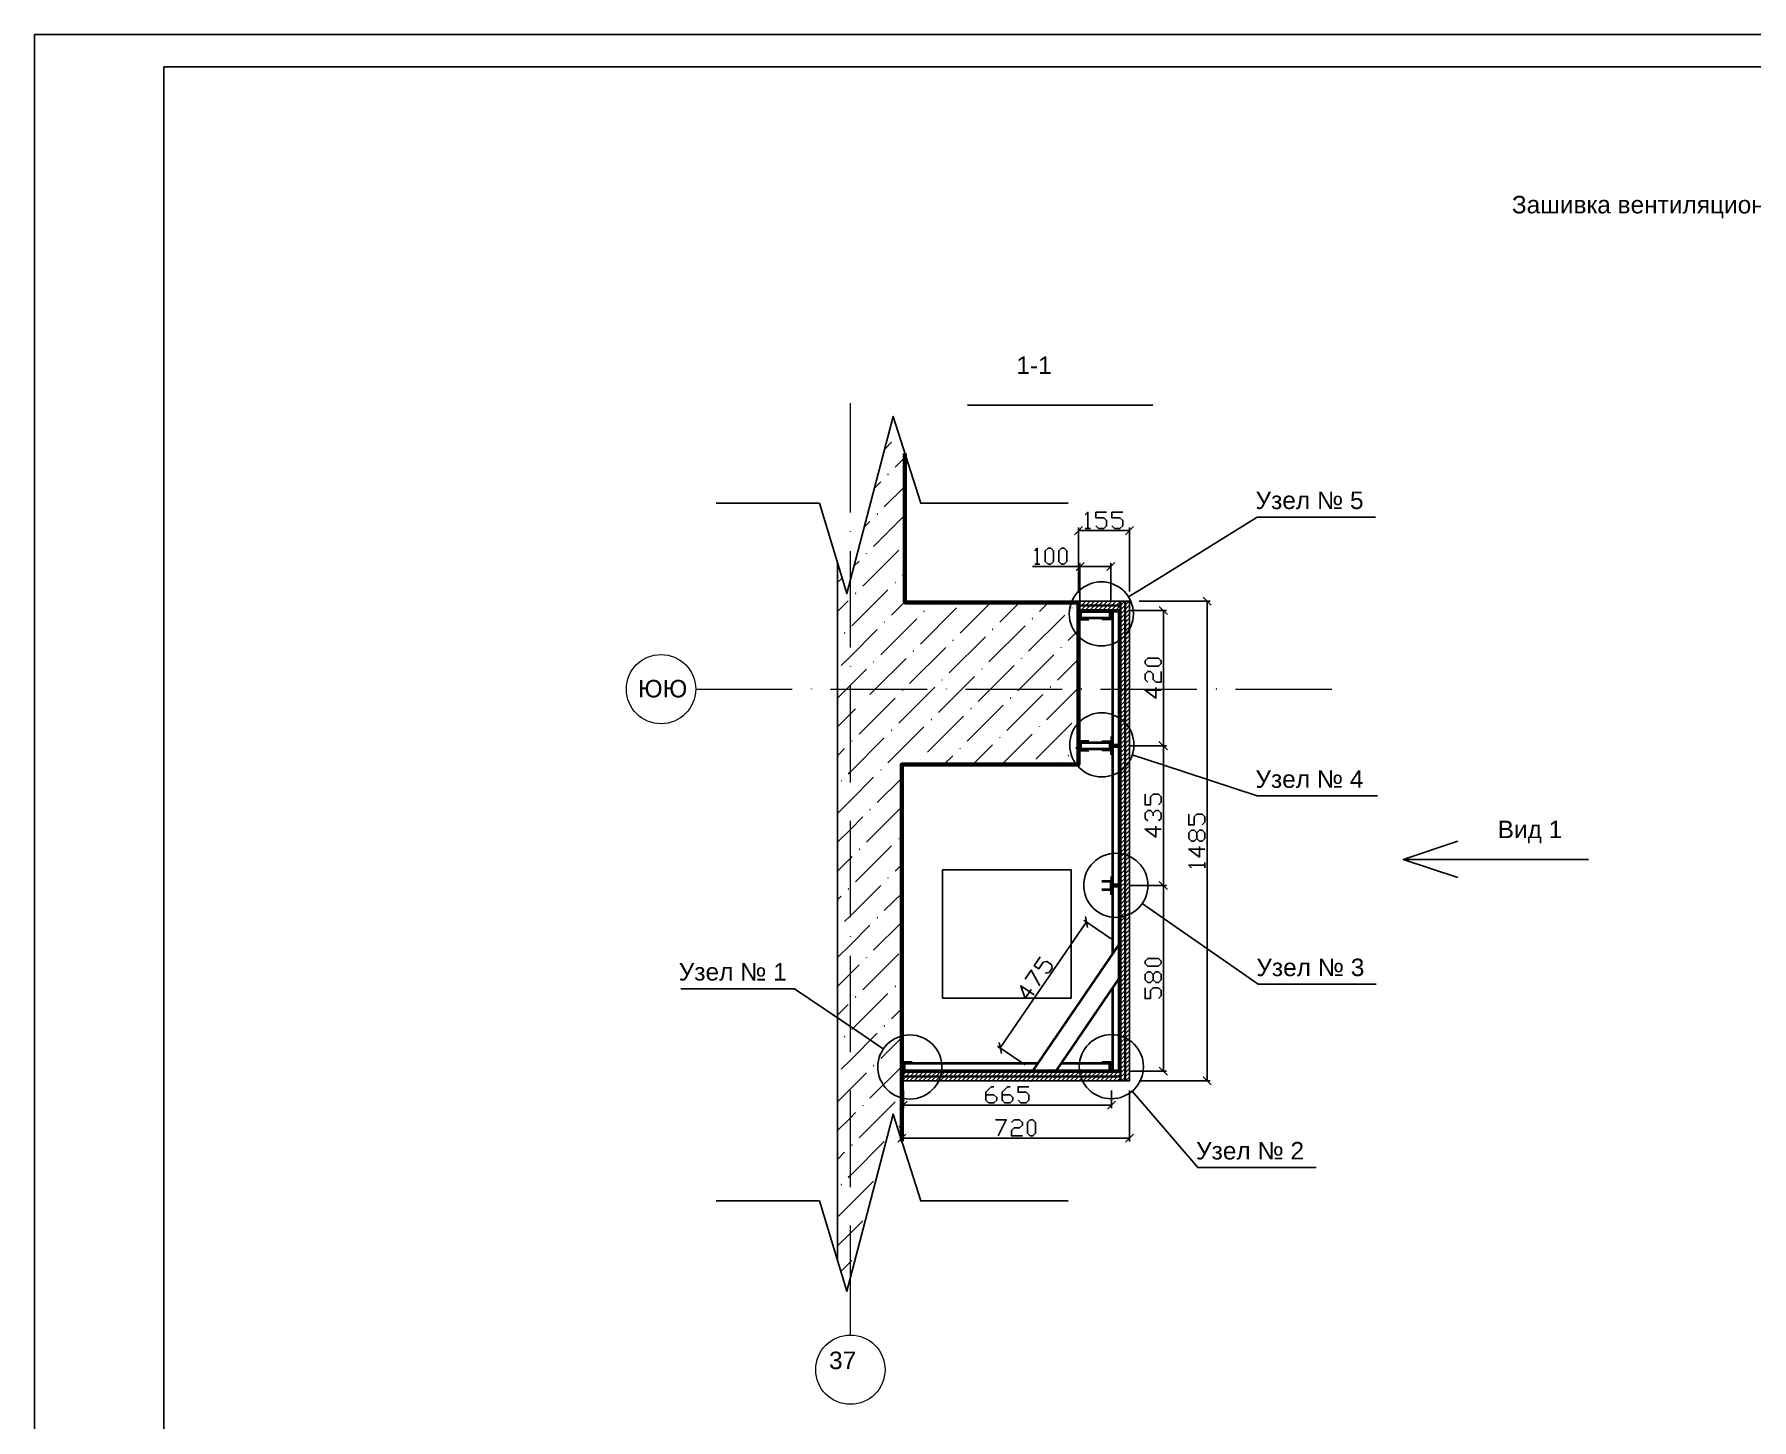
# Model space of a CAD drawing. Header units: millimetres. Extents: x 0 to 146, y 0 to 23.
# Drawn here: x 36.64 to 51.36, y 11.51 to 23.39 of the extents above; entities that cross this region are included whole.
import ezdxf

# ---------------------------------------------------------------- set-up
doc = ezdxf.new("R2010")
doc.units = ezdxf.units.MM
doc.layers.add('PDF _0', color=7, linetype='Continuous')
doc.layers.add('PDF _Текст', color=7, linetype='Continuous')
doc.layers.add('PDF _Оси-1', color=7, linetype='Continuous', true_color=0xaaaaaa)
doc.layers.add('PDF _Оси-3', color=7, linetype='Continuous', true_color=0x989898)
doc.styles.add('PDF ArialMT-Identity-H', font='arial.ttf')
doc.styles.add('PDF GOST Common-Identity-H', font='arial.ttf')

msp = doc.modelspace()

# ---------------------------------------------------------------- linework, layer by layer
at = {"layer": 'PDF _0', "lineweight": 25}
for points in [[(36.639, 23.385), (69.623, 23.385), (69.623, 0.063), (36.639, 0.063)], [(37.749, 23.108), (69.345, 23.108), (69.345, 0.341), (37.749, 0.341)], [(45.327, 18.843), (45.304, 18.866), (45.304, 18.958), (45.327, 18.98), (45.35, 18.98), (45.373, 18.958), (45.373, 18.866), (45.35, 18.843)], [(45.442, 18.843), (45.419, 18.866), (45.419, 18.958), (45.442, 18.98), (45.465, 18.98), (45.488, 18.958), (45.488, 18.866), (45.465, 18.843)], [(45.601, 18.492), (45.945, 18.492), (45.945, 18.526), (45.601, 18.526)], [(45.601, 18.452), (45.945, 18.452), (45.945, 18.486), (45.601, 18.486)], [(45.951, 14.413), (45.951, 18.526), (45.985, 18.526), (45.985, 14.413)], [(45.991, 14.413), (45.991, 18.526), (46.025, 18.526), (46.025, 14.413)], [(46.297, 17.993), (46.274, 17.97), (46.182, 17.97), (46.159, 17.993), (46.159, 18.015), (46.182, 18.038), (46.274, 18.038), (46.297, 18.015)], [(46.343, 17.286), (46.028, 17.286)], [(46.35, 17.252), (46.281, 17.321)], [(46.343, 16.089), (46.028, 16.089)], [(46.35, 16.054), (46.281, 16.123)], [(46.297, 15.419), (46.274, 15.396), (46.182, 15.396), (46.159, 15.419), (46.159, 15.441), (46.182, 15.464), (46.274, 15.464), (46.297, 15.441)], [(44.087, 14.488), (45.945, 14.488), (45.945, 14.453), (44.087, 14.453)], [(44.087, 14.448), (45.945, 14.448), (45.945, 14.413), (44.087, 14.413)], [(45.175, 13.942), (45.152, 13.965), (45.152, 14.057), (45.175, 14.08), (45.198, 14.08), (45.221, 14.057), (45.221, 13.965), (45.198, 13.942)]]:
    msp.add_lwpolyline(points, close=True, dxfattribs=at)
for points in [[(44.636, 20.205), (46.225, 20.205)], [(42.482, 19.366), (43.367, 19.366), (43.603, 18.591), (44, 20.11), (44.236, 19.366), (45.499, 19.366)], [(43.927, 19.83), (43.986, 19.89)], [(44.017, 19.674), (44.101, 19.757)], [(43.839, 19.496), (43.893, 19.55)], [(43.924, 19.334), (44.101, 19.51)], [(45.646, 19.265), (45.669, 19.288), (45.669, 19.15)], [(45.737, 19.173), (45.76, 19.15), (45.806, 19.15), (45.829, 19.173), (45.829, 19.219), (45.806, 19.242), (45.737, 19.242), (45.737, 19.288), (45.829, 19.288)], [(45.875, 19.173), (45.898, 19.15), (45.944, 19.15), (45.967, 19.173), (45.967, 19.219), (45.944, 19.242), (45.875, 19.242), (45.875, 19.288), (45.967, 19.288)], [(43.751, 19.161), (43.801, 19.21)], [(43.832, 18.994), (44.101, 19.263)], [(45.622, 19.165), (45.553, 19.096)], [(45.587, 18.598), (45.587, 19.158)], [(45.646, 19.15), (45.692, 19.15)], [(45.991, 19.096), (46.06, 19.165)], [(46.018, 18.562), (46.252, 18.707), (47.121, 19.245), (47.122, 19.245), (48.134, 19.245)], [(46.025, 18.609), (46.025, 19.158)], [(46.025, 19.131), (45.587, 19.131)], [(43.523, 12.873), (43.523, 18.854)], [(43.664, 18.826), (43.708, 18.87)], [(43.739, 18.654), (44.048, 18.963)], [(45.213, 18.958), (45.235, 18.98), (45.235, 18.843)], [(45.213, 18.843), (45.258, 18.843)], [(45.636, 18.858), (45.567, 18.789)], [(45.601, 18.529), (45.601, 18.851)], [(45.831, 18.789), (45.9, 18.858)], [(45.865, 18.529), (45.865, 18.851)], [(43.523, 18.685), (43.562, 18.724)], [(44.079, 18.747), (44.101, 18.768)], [(45.865, 18.824), (45.601, 18.824), (45.193, 18.824)], [(43.646, 18.314), (43.955, 18.623)], [(46.724, 18.492), (46.656, 18.561)], [(43.523, 18.438), (43.615, 18.53)], [(43.986, 18.407), (44.101, 18.521)], [(44.233, 18.159), (44.542, 18.468)], [(44.326, 18.499), (44.342, 18.515)], [(44.573, 18.252), (44.837, 18.515)], [(44.913, 18.345), (45.084, 18.515)], [(45.161, 18.098), (45.47, 18.407)], [(45.253, 18.438), (45.331, 18.515)], [(45.601, 18.513), (45.614, 18.526)], [(45.601, 18.476), (45.611, 18.486)], [(45.614, 18.452), (45.648, 18.486)], [(45.617, 18.492), (45.651, 18.526)], [(45.651, 18.452), (45.685, 18.486)], [(45.654, 18.492), (45.688, 18.526)], [(45.688, 18.452), (45.723, 18.486)], [(45.691, 18.492), (45.725, 18.526)], [(45.725, 18.452), (45.76, 18.486)], [(45.728, 18.492), (45.762, 18.526)], [(45.762, 18.452), (45.797, 18.486)], [(45.765, 18.492), (45.8, 18.526)], [(45.799, 18.452), (45.834, 18.486)], [(45.802, 18.492), (45.837, 18.526)], [(45.836, 18.452), (45.871, 18.486)], [(45.839, 18.492), (45.874, 18.526)], [(45.874, 18.452), (45.908, 18.486)], [(45.876, 18.492), (45.911, 18.526)], [(45.911, 18.452), (45.945, 18.486)], [(45.913, 18.492), (45.945, 18.524)], [(45.951, 18.492), (45.985, 18.526)], [(45.951, 18.455), (45.985, 18.489)], [(45.951, 18.418), (45.985, 18.452)], [(45.951, 18.381), (45.985, 18.415)], [(45.991, 18.495), (46.022, 18.526)], [(45.991, 18.458), (46.025, 18.492)], [(45.991, 18.421), (46.025, 18.455)], [(45.991, 18.384), (46.025, 18.418)], [(46.028, 18.447), (46.343, 18.447)], [(46.108, 18.526), (46.717, 18.526)], [(46.35, 18.412), (46.281, 18.481)], [(46.316, 14.496), (46.316, 16.089), (46.316, 17.286), (46.316, 18.447)], [(46.69, 14.413), (46.69, 18.526)], [(43.554, 17.974), (43.633, 18.053), (43.863, 18.283)], [(43.893, 18.067), (44.203, 18.376)], [(44.821, 18.005), (45.13, 18.314)], [(45.5, 18.19), (45.587, 18.277)], [(45.951, 18.344), (45.985, 18.378)], [(45.951, 18.307), (45.985, 18.341)], [(45.951, 18.27), (45.985, 18.304)], [(45.951, 18.233), (45.985, 18.267)], [(45.991, 18.347), (46.025, 18.381)], [(45.991, 18.31), (46.025, 18.344)], [(45.991, 18.273), (46.025, 18.307)], [(45.991, 18.235), (46.025, 18.27)], [(44.141, 17.82), (44.45, 18.129)], [(44.481, 17.912), (44.79, 18.221)], [(45.951, 18.196), (45.985, 18.23)], [(45.951, 18.158), (45.985, 18.193)], [(45.951, 18.121), (45.985, 18.156)], [(45.951, 18.084), (45.985, 18.119)], [(45.991, 18.198), (46.025, 18.233)], [(45.991, 18.161), (46.025, 18.196)], [(45.991, 18.124), (46.025, 18.159)], [(45.991, 18.087), (46.025, 18.121)], [(43.801, 17.727), (43.846, 17.772), (44.11, 18.036)], [(44.728, 17.665), (44.835, 17.772), (45.037, 17.974)], [(45.068, 17.758), (45.082, 17.772), (45.377, 18.067)], [(45.408, 17.85), (45.587, 18.03)], [(45.951, 18.047), (45.985, 18.082)], [(45.951, 18.01), (45.985, 18.044)], [(45.951, 17.973), (45.985, 18.007)], [(45.951, 17.936), (45.985, 17.97)], [(45.991, 18.05), (46.025, 18.084)], [(45.991, 18.013), (46.025, 18.047)], [(45.991, 17.976), (46.025, 18.01)], [(45.991, 17.939), (46.025, 17.973)], [(43.523, 17.696), (43.599, 17.772), (43.633, 17.806), (43.77, 17.943)], [(44.388, 17.572), (44.588, 17.772), (44.697, 17.881)], [(45.951, 17.899), (45.985, 17.933)], [(45.951, 17.862), (45.985, 17.896)], [(45.951, 17.825), (45.985, 17.859)], [(45.951, 17.788), (45.985, 17.822)], [(45.991, 17.902), (46.025, 17.936)], [(45.991, 17.865), (46.025, 17.899)], [(45.991, 17.828), (46.025, 17.862)], [(45.991, 17.79), (46.025, 17.825)], [(46.182, 17.832), (46.159, 17.855), (46.159, 17.901), (46.182, 17.924), (46.205, 17.924), (46.228, 17.901), (46.228, 17.855), (46.251, 17.832), (46.297, 17.832), (46.297, 17.924)], [(43.708, 17.387), (44.017, 17.696)], [(44.048, 17.48), (44.34, 17.772), (44.357, 17.789)], [(44.975, 17.418), (45.284, 17.727)], [(45.315, 17.51), (45.577, 17.772), (45.587, 17.783)], [(45.951, 17.747), (45.976, 17.772)], [(45.951, 17.71), (45.985, 17.745)], [(45.951, 17.673), (45.985, 17.708)], [(45.951, 17.636), (45.985, 17.67)], [(45.972, 17.772), (45.985, 17.785)], [(45.991, 17.75), (46.013, 17.772)], [(45.991, 17.713), (46.025, 17.747)], [(45.991, 17.676), (46.025, 17.71)], [(45.991, 17.639), (46.025, 17.673)], [(46.009, 17.772), (46.025, 17.788)], [(46.251, 17.786), (46.251, 17.694), (46.159, 17.763), (46.297, 17.763)], [(43.523, 17.449), (43.633, 17.559), (43.677, 17.603)], [(44.295, 17.232), (44.604, 17.541)], [(44.635, 17.325), (44.944, 17.634)], [(45.951, 17.599), (45.985, 17.633)], [(45.951, 17.562), (45.985, 17.596)], [(45.951, 17.525), (45.985, 17.559)], [(45.951, 17.488), (45.985, 17.522)], [(45.991, 17.602), (46.025, 17.636)], [(45.991, 17.565), (46.025, 17.599)], [(45.991, 17.528), (46.025, 17.562)], [(45.991, 17.491), (46.025, 17.525)], [(43.955, 17.14), (44.264, 17.449)], [(44.93, 17.125), (45.191, 17.387)], [(45.222, 17.171), (45.531, 17.48)], [(45.951, 17.451), (45.985, 17.485)], [(45.951, 17.414), (45.985, 17.448)], [(45.951, 17.376), (45.985, 17.411)], [(45.951, 17.339), (45.985, 17.374)], [(45.991, 17.453), (46.025, 17.488)], [(45.991, 17.416), (46.025, 17.451)], [(45.991, 17.379), (46.025, 17.414)], [(45.991, 17.342), (46.025, 17.377)], [(43.523, 17.201), (43.584, 17.263)], [(43.615, 17.047), (43.633, 17.064), (43.924, 17.356)], [(44.682, 17.125), (44.851, 17.294)], [(45.562, 17.263), (45.587, 17.288)], [(45.951, 17.302), (45.985, 17.337)], [(45.951, 17.265), (45.985, 17.3)], [(45.951, 17.228), (45.985, 17.263)], [(45.951, 17.191), (45.985, 17.225)], [(45.991, 17.305), (46.025, 17.34)], [(45.991, 17.268), (46.025, 17.302)], [(45.991, 17.231), (46.025, 17.265)], [(45.991, 17.194), (46.025, 17.228)], [(44.435, 17.125), (44.512, 17.201)], [(45.424, 17.125), (45.439, 17.14)], [(45.951, 17.154), (45.985, 17.188)], [(45.951, 17.117), (45.985, 17.151)], [(45.951, 17.08), (45.985, 17.114)], [(45.951, 17.043), (45.985, 17.077)], [(45.991, 17.157), (46.025, 17.191)], [(45.991, 17.12), (46.025, 17.154)], [(45.991, 17.083), (46.025, 17.117)], [(45.991, 17.046), (46.025, 17.08)], [(46.049, 17.208), (46.311, 17.122), (47.12, 16.856), (47.121, 16.856), (48.152, 16.856)], [(43.523, 16.707), (43.633, 16.817), (43.832, 17.016)], [(43.863, 16.8), (44.073, 17.01)], [(45.951, 17.006), (45.985, 17.04)], [(45.951, 16.969), (45.985, 17.003)], [(45.951, 16.931), (45.985, 16.966)], [(45.951, 16.894), (45.985, 16.929)], [(45.991, 17.008), (46.025, 17.043)], [(45.991, 16.971), (46.025, 17.006)], [(45.991, 16.934), (46.025, 16.969)], [(45.991, 16.897), (46.025, 16.932)], [(45.951, 16.857), (45.985, 16.892)], [(45.951, 16.82), (45.985, 16.855)], [(45.951, 16.783), (45.985, 16.818)], [(45.951, 16.746), (45.985, 16.78)], [(45.991, 16.86), (46.025, 16.895)], [(45.991, 16.823), (46.025, 16.857)], [(45.991, 16.786), (46.025, 16.82)], [(45.991, 16.749), (46.025, 16.783)], [(46.274, 16.779), (46.297, 16.802), (46.297, 16.848), (46.274, 16.871), (46.228, 16.871), (46.205, 16.848), (46.205, 16.779), (46.159, 16.779), (46.159, 16.871)], [(43.523, 16.46), (43.633, 16.57), (43.739, 16.676)], [(43.77, 16.46), (44.073, 16.763)], [(45.951, 16.709), (45.985, 16.743)], [(45.951, 16.672), (45.985, 16.706)], [(45.951, 16.635), (45.985, 16.669)], [(45.991, 16.712), (46.025, 16.746)], [(45.991, 16.675), (46.025, 16.709)], [(45.991, 16.638), (46.025, 16.672)], [(45.991, 16.601), (46.025, 16.635)], [(46.182, 16.642), (46.159, 16.664), (46.159, 16.71), (46.182, 16.733), (46.205, 16.733), (46.228, 16.71), (46.228, 16.687)], [(46.228, 16.71), (46.251, 16.733), (46.274, 16.733), (46.297, 16.71), (46.297, 16.664), (46.274, 16.642)], [(46.648, 16.608), (46.671, 16.631), (46.671, 16.676), (46.648, 16.699), (46.602, 16.699), (46.579, 16.676), (46.579, 16.608), (46.533, 16.608), (46.533, 16.699)], [(45.951, 16.598), (45.985, 16.632)], [(45.951, 16.561), (45.985, 16.595)], [(45.951, 16.524), (45.985, 16.558)], [(45.951, 16.486), (45.985, 16.521)], [(45.991, 16.563), (46.025, 16.598)], [(45.991, 16.526), (46.025, 16.561)], [(45.991, 16.489), (46.025, 16.524)], [(45.991, 16.452), (46.025, 16.487)], [(46.251, 16.596), (46.251, 16.504), (46.159, 16.573), (46.297, 16.573)], [(46.602, 16.539), (46.625, 16.562), (46.648, 16.562), (46.671, 16.539), (46.671, 16.493), (46.648, 16.47), (46.625, 16.47), (46.602, 16.493), (46.602, 16.539), (46.579, 16.562), (46.556, 16.562), (46.533, 16.539), (46.533, 16.493), (46.556, 16.47), (46.579, 16.47), (46.602, 16.493)], [(43.677, 16.12), (43.986, 16.429)], [(45.951, 16.449), (45.985, 16.484)], [(45.951, 16.412), (45.985, 16.447)], [(45.951, 16.375), (45.985, 16.41)], [(45.951, 16.338), (45.985, 16.373)], [(45.991, 16.415), (46.025, 16.45)], [(45.991, 16.378), (46.025, 16.412)], [(45.991, 16.341), (46.025, 16.375)], [(46.625, 16.424), (46.625, 16.332), (46.533, 16.401), (46.671, 16.401)], [(48.372, 16.313), (48.841, 16.468)], [(43.523, 16.213), (43.633, 16.323), (43.646, 16.336)], [(44.017, 16.213), (44.073, 16.269)], [(45.951, 16.301), (45.985, 16.335)], [(45.951, 16.264), (45.985, 16.298)], [(45.951, 16.227), (45.985, 16.261)], [(45.951, 16.19), (45.985, 16.224)], [(45.991, 16.304), (46.025, 16.338)], [(45.991, 16.267), (46.025, 16.301)], [(45.991, 16.23), (46.025, 16.264)], [(45.991, 16.193), (46.025, 16.227)], [(46.556, 16.241), (46.533, 16.263), (46.671, 16.263)], [(46.671, 16.241), (46.671, 16.286)], [(48.841, 16.158), (48.372, 16.313), (49.96, 16.313)], [(43.584, 15.78), (43.633, 15.828), (43.893, 16.089)], [(45.951, 16.153), (45.985, 16.187)], [(45.951, 16.116), (45.985, 16.15)], [(45.951, 16.079), (45.985, 16.113)], [(45.951, 16.041), (45.985, 16.076)], [(45.991, 16.156), (46.025, 16.19)], [(45.991, 16.118), (46.025, 16.153)], [(45.991, 16.081), (46.025, 16.116)], [(45.991, 16.044), (46.025, 16.079)], [(43.523, 15.965), (43.554, 15.996)], [(43.924, 15.873), (44.073, 16.021)], [(45.951, 16.004), (45.985, 16.039)], [(45.951, 15.967), (45.985, 16.002)], [(45.951, 15.93), (45.985, 15.965)], [(45.951, 15.893), (45.985, 15.928)], [(45.991, 16.007), (46.025, 16.042)], [(45.991, 15.97), (46.025, 16.005)], [(45.991, 15.933), (46.025, 15.967)], [(45.991, 15.896), (46.025, 15.93)], [(46.134, 15.933), (46.36, 15.776), (47.128, 15.242), (47.129, 15.242), (48.14, 15.242)], [(43.832, 15.533), (44.073, 15.774)], [(44.918, 14.696), (45.656, 15.776)], [(45.869, 15.631), (45.633, 15.792)], [(45.665, 15.728), (45.647, 15.824)], [(45.951, 15.856), (45.985, 15.89)], [(45.951, 15.819), (45.985, 15.853)], [(45.951, 15.782), (45.985, 15.816)], [(45.951, 15.745), (45.985, 15.779)], [(45.991, 15.859), (46.025, 15.893)], [(45.991, 15.822), (46.025, 15.856)], [(45.991, 15.785), (46.025, 15.819)], [(45.991, 15.748), (46.025, 15.782)], [(43.523, 15.471), (43.633, 15.581), (43.801, 15.749)], [(45.951, 15.708), (45.985, 15.742)], [(45.951, 15.671), (45.985, 15.705)], [(45.951, 15.634), (45.985, 15.668)], [(45.951, 15.596), (45.985, 15.631)], [(45.991, 15.711), (46.025, 15.745)], [(45.991, 15.673), (46.025, 15.708)], [(45.991, 15.636), (46.025, 15.671)], [(45.991, 15.599), (46.025, 15.634)], [(43.739, 15.193), (44.048, 15.502)], [(45.304, 15.336), (45.336, 15.342), (45.362, 15.38), (45.356, 15.412), (45.318, 15.437), (45.286, 15.431), (45.247, 15.375), (45.209, 15.401), (45.261, 15.476)], [(45.951, 15.559), (45.985, 15.594)], [(45.951, 15.522), (45.985, 15.557)], [(45.951, 15.485), (45.985, 15.52)], [(45.951, 15.448), (45.985, 15.482)], [(45.991, 15.562), (46.025, 15.597)], [(45.991, 15.525), (46.025, 15.56)], [(45.991, 15.488), (46.025, 15.522)], [(45.991, 15.451), (46.025, 15.485)], [(43.523, 15.224), (43.633, 15.334), (43.708, 15.409)], [(45.132, 15.287), (45.183, 15.363), (45.258, 15.228)], [(45.951, 15.411), (45.985, 15.445)], [(45.951, 15.374), (45.985, 15.408)], [(45.951, 15.337), (45.985, 15.371)], [(45.951, 15.3), (45.985, 15.334)], [(45.991, 15.414), (46.025, 15.448)], [(45.991, 15.377), (46.025, 15.411)], [(45.991, 15.34), (46.025, 15.374)], [(45.991, 15.303), (46.025, 15.337)], [(46.228, 15.327), (46.251, 15.35), (46.274, 15.35), (46.297, 15.327), (46.297, 15.281), (46.274, 15.258), (46.251, 15.258), (46.228, 15.281), (46.228, 15.327), (46.205, 15.35), (46.182, 15.35), (46.159, 15.327), (46.159, 15.281), (46.182, 15.258), (46.205, 15.258), (46.228, 15.281)], [(43.915, 14.688), (43.687, 14.842), (43.155, 15.203), (43.154, 15.203), (42.181, 15.203)], [(43.646, 14.853), (43.955, 15.162)], [(45.182, 15.197), (45.13, 15.121), (45.093, 15.23), (45.207, 15.152)], [(45.951, 15.263), (45.985, 15.297)], [(45.951, 15.226), (45.985, 15.26)], [(45.951, 15.189), (45.985, 15.223)], [(45.951, 15.151), (45.985, 15.186)], [(45.991, 15.266), (46.025, 15.3)], [(45.991, 15.228), (46.025, 15.263)], [(45.991, 15.191), (46.025, 15.226)], [(45.991, 15.154), (46.025, 15.189)], [(46.274, 15.12), (46.297, 15.143), (46.297, 15.189), (46.274, 15.212), (46.228, 15.212), (46.205, 15.189), (46.205, 15.12), (46.159, 15.12), (46.159, 15.212)], [(43.523, 14.976), (43.615, 15.069)], [(43.986, 14.946), (44.073, 15.033)], [(45.951, 15.114), (45.985, 15.149)], [(45.951, 15.077), (45.985, 15.112)], [(45.951, 15.04), (45.985, 15.075)], [(45.951, 15.003), (45.985, 15.037)], [(45.991, 15.117), (46.025, 15.152)], [(45.991, 15.08), (46.025, 15.114)], [(45.991, 15.043), (46.025, 15.077)], [(45.991, 15.006), (46.025, 15.04)], [(45.951, 14.966), (45.985, 15)], [(45.951, 14.929), (45.985, 14.963)], [(45.951, 14.892), (45.985, 14.926)], [(45.951, 14.855), (45.985, 14.889)], [(45.991, 14.969), (46.025, 15.003)], [(45.991, 14.932), (46.025, 14.966)], [(45.991, 14.895), (46.025, 14.929)], [(45.991, 14.858), (46.025, 14.892)], [(43.554, 14.513), (43.633, 14.592), (43.863, 14.822)], [(43.893, 14.606), (44.073, 14.785)], [(44.909, 14.744), (44.927, 14.648)], [(45.951, 14.818), (45.985, 14.852)], [(45.951, 14.781), (45.985, 14.815)], [(45.951, 14.743), (45.985, 14.778)], [(45.951, 14.706), (45.985, 14.741)], [(45.991, 14.821), (46.025, 14.855)], [(45.991, 14.783), (46.025, 14.818)], [(45.991, 14.746), (46.025, 14.781)], [(45.991, 14.709), (46.025, 14.744)], [(45.131, 14.551), (44.895, 14.712)], [(45.951, 14.669), (45.985, 14.704)], [(45.951, 14.632), (45.985, 14.667)], [(45.951, 14.595), (45.985, 14.63)], [(45.951, 14.558), (45.985, 14.592)], [(45.991, 14.672), (46.025, 14.707)], [(45.991, 14.635), (46.025, 14.669)], [(45.991, 14.598), (46.025, 14.632)], [(45.991, 14.561), (46.025, 14.595)], [(43.523, 14.235), (43.633, 14.345), (43.77, 14.482)], [(43.801, 14.266), (44.073, 14.538)], [(44.087, 14.468), (44.107, 14.488)], [(44.087, 14.431), (44.104, 14.448)], [(44.107, 14.413), (44.141, 14.448)], [(44.11, 14.453), (44.144, 14.488)], [(44.144, 14.413), (44.178, 14.448)], [(44.147, 14.453), (44.181, 14.488)], [(44.181, 14.413), (44.215, 14.448)], [(44.184, 14.453), (44.218, 14.488)], [(44.218, 14.413), (44.253, 14.448)], [(44.221, 14.453), (44.255, 14.488)], [(44.255, 14.413), (44.29, 14.448)], [(44.258, 14.453), (44.292, 14.488)], [(44.292, 14.413), (44.327, 14.448)], [(44.295, 14.453), (44.33, 14.488)], [(44.329, 14.413), (44.364, 14.448)], [(44.332, 14.453), (44.367, 14.488)], [(44.366, 14.413), (44.401, 14.448)], [(44.369, 14.453), (44.404, 14.488)], [(44.404, 14.413), (44.438, 14.448)], [(44.406, 14.453), (44.441, 14.488)], [(44.441, 14.413), (44.475, 14.448)], [(44.443, 14.453), (44.478, 14.488)], [(44.478, 14.413), (44.512, 14.448)], [(44.481, 14.453), (44.515, 14.488)], [(44.515, 14.413), (44.549, 14.448)], [(44.518, 14.453), (44.552, 14.488)], [(44.552, 14.413), (44.586, 14.448)], [(44.555, 14.453), (44.589, 14.488)], [(44.589, 14.413), (44.623, 14.448)], [(44.592, 14.453), (44.626, 14.488)], [(44.626, 14.413), (44.66, 14.448)], [(44.629, 14.453), (44.663, 14.488)], [(44.663, 14.413), (44.698, 14.448)], [(44.666, 14.453), (44.7, 14.488)], [(44.7, 14.413), (44.735, 14.448)], [(44.703, 14.453), (44.737, 14.488)], [(44.737, 14.413), (44.772, 14.448)], [(44.74, 14.453), (44.775, 14.488)], [(44.774, 14.413), (44.809, 14.448)], [(44.777, 14.453), (44.812, 14.488)], [(44.811, 14.413), (44.846, 14.448)], [(44.814, 14.453), (44.849, 14.488)], [(44.849, 14.413), (44.883, 14.448)], [(44.851, 14.453), (44.886, 14.488)], [(44.886, 14.413), (44.92, 14.448)], [(44.888, 14.453), (44.923, 14.488)], [(44.923, 14.413), (44.957, 14.448)], [(44.926, 14.453), (44.96, 14.488)], [(44.96, 14.413), (44.994, 14.448)], [(44.963, 14.453), (44.997, 14.488)], [(44.997, 14.413), (45.031, 14.448)], [(45, 14.453), (45.034, 14.488)], [(45.034, 14.413), (45.068, 14.448)], [(45.037, 14.453), (45.071, 14.488)], [(45.071, 14.413), (45.105, 14.448)], [(45.074, 14.453), (45.108, 14.488)], [(45.108, 14.413), (45.143, 14.448)], [(45.111, 14.453), (45.145, 14.488)], [(45.145, 14.413), (45.18, 14.448)], [(45.148, 14.453), (45.182, 14.488)], [(45.182, 14.413), (45.217, 14.448)], [(45.185, 14.453), (45.22, 14.488)], [(45.219, 14.413), (45.254, 14.448)], [(45.222, 14.453), (45.257, 14.488)], [(45.256, 14.413), (45.291, 14.448)], [(45.259, 14.453), (45.294, 14.488)], [(45.294, 14.413), (45.328, 14.448)], [(45.296, 14.453), (45.331, 14.488)], [(45.331, 14.413), (45.365, 14.448)], [(45.333, 14.453), (45.368, 14.488)], [(45.368, 14.413), (45.402, 14.448)], [(45.371, 14.453), (45.405, 14.488)], [(45.405, 14.413), (45.439, 14.448)], [(45.408, 14.453), (45.442, 14.488)], [(45.442, 14.413), (45.476, 14.448)], [(45.445, 14.453), (45.479, 14.488)], [(45.479, 14.413), (45.513, 14.448)], [(45.482, 14.453), (45.516, 14.488)], [(45.516, 14.413), (45.55, 14.448)], [(45.519, 14.453), (45.553, 14.488)], [(45.553, 14.413), (45.588, 14.448)], [(45.556, 14.453), (45.59, 14.488)], [(45.59, 14.413), (45.625, 14.448)], [(45.593, 14.453), (45.627, 14.488)], [(45.627, 14.413), (45.662, 14.448)], [(45.63, 14.453), (45.665, 14.488)], [(45.664, 14.413), (45.699, 14.448)], [(45.667, 14.453), (45.702, 14.488)], [(45.701, 14.413), (45.736, 14.448)], [(45.704, 14.453), (45.739, 14.488)], [(45.739, 14.413), (45.773, 14.448)], [(45.741, 14.453), (45.776, 14.488)], [(45.776, 14.413), (45.81, 14.448)], [(45.778, 14.453), (45.813, 14.488)], [(45.813, 14.413), (45.847, 14.448)], [(45.816, 14.453), (45.85, 14.488)], [(45.85, 14.413), (45.884, 14.448)], [(45.853, 14.453), (45.887, 14.488)], [(45.887, 14.413), (45.921, 14.448)], [(45.89, 14.453), (45.924, 14.488)], [(45.924, 14.413), (45.945, 14.435)], [(45.927, 14.453), (45.945, 14.472)], [(45.951, 14.521), (45.985, 14.555)], [(45.951, 14.484), (45.985, 14.518)], [(45.951, 14.447), (45.985, 14.481)], [(45.954, 14.413), (45.985, 14.444)], [(45.991, 14.524), (46.025, 14.558)], [(45.991, 14.487), (46.025, 14.521)], [(45.991, 14.45), (46.025, 14.484)], [(45.992, 14.413), (46.025, 14.447)], [(46.028, 14.496), (46.343, 14.496)], [(46.281, 14.53), (46.35, 14.462)], [(46.656, 14.448), (46.724, 14.379)], [(44.073, 14.331), (44.073, 13.895)], [(44.087, 14.331), (44.087, 14.179)], [(44.795, 14.294), (44.864, 14.294), (44.887, 14.271), (44.887, 14.248), (44.864, 14.225), (44.818, 14.225), (44.795, 14.248), (44.795, 14.317), (44.841, 14.363), (44.864, 14.363)], [(44.933, 14.294), (45.002, 14.294), (45.025, 14.271), (45.025, 14.248), (45.002, 14.225), (44.956, 14.225), (44.933, 14.248), (44.933, 14.317), (44.979, 14.363), (45.002, 14.363)], [(45.071, 14.248), (45.094, 14.225), (45.14, 14.225), (45.162, 14.248), (45.162, 14.294), (45.14, 14.317), (45.071, 14.317), (45.071, 14.363), (45.162, 14.363)], [(45.871, 14.331), (45.871, 14.179)], [(46.025, 14.331), (46.025, 13.895)], [(46.049, 14.325), (46.229, 14.116), (46.611, 13.67), (46.612, 13.67), (47.624, 13.67)], [(46.108, 14.413), (46.717, 14.413)], [(43.523, 13.988), (43.633, 14.098), (43.677, 14.142)], [(43.708, 13.926), (44.017, 14.235)], [(44.121, 14.241), (44.053, 14.172)], [(44.087, 14.206), (45.871, 14.206)], [(45.837, 14.172), (45.905, 14.241)], [(42.482, 13.385), (43.367, 13.385), (43.603, 12.611), (44, 14.129), (44.236, 13.385), (45.499, 13.385)], [(44.048, 14.018), (44.073, 14.044)], [(44.877, 14.08), (44.969, 14.08), (44.9, 13.942)], [(45.015, 14.057), (45.038, 14.08), (45.084, 14.08), (45.107, 14.057), (45.107, 14.034), (45.084, 14.011), (45.038, 14.011), (45.015, 13.988), (45.015, 13.942), (45.107, 13.942)], [(43.615, 13.586), (43.633, 13.603), (43.924, 13.895)], [(44.108, 13.957), (44.039, 13.888)], [(46.025, 13.923), (44.073, 13.923)], [(45.991, 13.888), (46.06, 13.957)], [(43.523, 13.74), (43.584, 13.802)], [(43.523, 13.246), (43.633, 13.356), (43.832, 13.555)], [(43.523, 12.999), (43.633, 13.109), (43.739, 13.215)], [(43.551, 12.78), (43.633, 12.862), (43.646, 12.875)]]:
    msp.add_lwpolyline(points, dxfattribs=at)
at = {"layer": 'PDF _0', "lineweight": 5}
for points in [[(44.048, 19.952), (44.05, 19.952), (44.05, 19.954), (44.048, 19.954)], [(43.955, 19.612), (43.957, 19.612), (43.957, 19.614), (43.955, 19.614)], [(43.863, 19.272), (43.865, 19.272), (43.865, 19.274), (43.863, 19.274)], [(43.77, 18.932), (43.772, 18.932), (43.772, 18.934), (43.77, 18.934)], [(43.677, 18.592), (43.679, 18.592), (43.679, 18.594), (43.677, 18.594)], [(44.017, 18.685), (44.019, 18.685), (44.019, 18.687), (44.017, 18.687)], [(44.264, 18.438), (44.266, 18.438), (44.266, 18.44), (44.264, 18.44)], [(45.531, 18.468), (45.533, 18.468), (45.533, 18.47), (45.531, 18.47)], [(43.584, 18.252), (43.586, 18.252), (43.586, 18.254), (43.584, 18.254)], [(43.924, 18.345), (43.926, 18.345), (43.926, 18.347), (43.924, 18.347)], [(44.851, 18.283), (44.853, 18.283), (44.853, 18.285), (44.851, 18.285)], [(45.191, 18.376), (45.193, 18.376), (45.193, 18.378), (45.191, 18.378)], [(43.523, 18.19), (43.525, 18.19), (43.525, 18.192), (43.523, 18.192)], [(44.512, 18.19), (44.514, 18.19), (44.514, 18.192), (44.512, 18.192)], [(45.439, 18.129), (45.441, 18.129), (45.441, 18.131), (45.439, 18.131)], [(43.832, 18.005), (43.834, 18.005), (43.834, 18.007), (43.832, 18.007)], [(44.172, 18.098), (44.174, 18.098), (44.174, 18.1), (44.172, 18.1)], [(45.099, 18.036), (45.101, 18.036), (45.101, 18.038), (45.099, 18.038)], [(44.419, 17.85), (44.421, 17.85), (44.421, 17.852), (44.419, 17.852)], [(44.759, 17.943), (44.761, 17.943), (44.761, 17.945), (44.759, 17.945)], [(43.739, 17.665), (43.741, 17.665), (43.741, 17.667), (43.739, 17.667)], [(44.079, 17.758), (44.081, 17.758), (44.081, 17.76), (44.079, 17.76)], [(45.006, 17.696), (45.008, 17.696), (45.008, 17.698), (45.006, 17.698)], [(45.346, 17.789), (45.348, 17.789), (45.348, 17.791), (45.346, 17.791)], [(44.666, 17.603), (44.668, 17.603), (44.668, 17.605), (44.666, 17.605)], [(43.986, 17.418), (43.988, 17.418), (43.988, 17.42), (43.986, 17.42)], [(44.326, 17.51), (44.328, 17.51), (44.328, 17.512), (44.326, 17.512)], [(45.253, 17.449), (45.255, 17.449), (45.255, 17.451), (45.253, 17.451)], [(43.646, 17.325), (43.648, 17.325), (43.648, 17.327), (43.646, 17.327)], [(44.573, 17.263), (44.575, 17.263), (44.575, 17.265), (44.573, 17.265)], [(44.913, 17.356), (44.915, 17.356), (44.915, 17.358), (44.913, 17.358)], [(43.893, 17.078), (43.895, 17.078), (43.895, 17.08), (43.893, 17.08)], [(44.233, 17.171), (44.235, 17.171), (44.235, 17.173), (44.233, 17.173)], [(45.5, 17.201), (45.502, 17.201), (45.502, 17.203), (45.5, 17.203)], [(43.554, 16.985), (43.556, 16.985), (43.556, 16.987), (43.554, 16.987)], [(43.801, 16.738), (43.803, 16.738), (43.803, 16.74), (43.801, 16.74)], [(44.048, 16.491), (44.05, 16.491), (44.05, 16.493), (44.048, 16.493)], [(43.708, 16.398), (43.71, 16.398), (43.71, 16.4), (43.708, 16.4)], [(43.615, 16.058), (43.617, 16.058), (43.617, 16.06), (43.615, 16.06)], [(43.955, 16.151), (43.957, 16.151), (43.957, 16.153), (43.955, 16.153)], [(43.863, 15.811), (43.865, 15.811), (43.865, 15.813), (43.863, 15.813)], [(43.523, 15.718), (43.525, 15.718), (43.525, 15.72), (43.523, 15.72)], [(43.77, 15.471), (43.772, 15.471), (43.772, 15.473), (43.77, 15.473)], [(44.017, 15.224), (44.019, 15.224), (44.019, 15.226), (44.017, 15.226)], [(43.677, 15.131), (43.679, 15.131), (43.679, 15.133), (43.677, 15.133)], [(43.924, 14.884), (43.926, 14.884), (43.926, 14.886), (43.924, 14.886)], [(43.523, 14.729), (43.525, 14.729), (43.525, 14.731), (43.523, 14.731)], [(43.584, 14.791), (43.586, 14.791), (43.586, 14.793), (43.584, 14.793)], [(43.832, 14.544), (43.834, 14.544), (43.834, 14.546), (43.832, 14.546)], [(43.739, 14.204), (43.741, 14.204), (43.741, 14.206), (43.739, 14.206)], [(43.646, 13.864), (43.648, 13.864), (43.648, 13.866), (43.646, 13.866)], [(43.554, 13.524), (43.556, 13.524), (43.556, 13.526), (43.554, 13.526)]]:
    msp.add_lwpolyline(points, close=True, dxfattribs=at)
at = {"layer": 'PDF _0', "lineweight": 60}
msp.add_lwpolyline([(44.073, 13.898), (44.073, 17.125), (45.587, 17.125), (45.587, 18.515), (44.101, 18.515), (44.101, 19.792)], dxfattribs=at)
at = {"layer": 'PDF _0', "color": 1, "lineweight": 40}
for points in [[(45.678, 18.447), (45.601, 18.447), (45.601, 18.372), (45.678, 18.372)], [(45.788, 18.447), (45.865, 18.447), (45.865, 18.372), (45.788, 18.372)], [(45.871, 18.369), (45.871, 18.447), (45.945, 18.447), (45.945, 18.369)], [(45.678, 17.323), (45.601, 17.323), (45.601, 17.249), (45.678, 17.249)], [(45.788, 17.323), (45.865, 17.323), (45.865, 17.249), (45.788, 17.249)], [(45.871, 17.365), (45.871, 17.288), (45.945, 17.288), (45.945, 17.365)], [(45.871, 17.208), (45.871, 17.285), (45.945, 17.285), (45.945, 17.208)], [(45.788, 16.126), (45.865, 16.126), (45.865, 16.051), (45.788, 16.051)], [(45.871, 16.167), (45.871, 16.09), (45.945, 16.09), (45.945, 16.167)], [(45.871, 16.01), (45.871, 16.087), (45.945, 16.087), (45.945, 16.01)], [(45.871, 14.573), (45.871, 14.496), (45.945, 14.496), (45.945, 14.573)], [(44.164, 14.57), (44.087, 14.57), (44.087, 14.496), (44.164, 14.496)], [(45.788, 14.496), (45.865, 14.496), (45.865, 14.57), (45.788, 14.57)]]:
    msp.add_lwpolyline(points, dxfattribs=at)
at = {"layer": 'PDF _0', "color": 5, "lineweight": 40}
for points in [[(45.609, 18.438), (45.857, 18.438), (45.857, 18.38), (45.609, 18.38)], [(45.879, 17.296), (45.937, 17.296), (45.937, 18.438), (45.879, 18.438)], [(45.609, 17.315), (45.857, 17.315), (45.857, 17.257), (45.609, 17.257)], [(45.879, 16.098), (45.937, 16.098), (45.937, 17.277), (45.879, 17.277)]]:
    msp.add_lwpolyline(points, close=True, dxfattribs=at)
at = {"layer": 'PDF _0', "color": 3, "lineweight": 25}
msp.add_lwpolyline([(44.424, 15.123), (45.525, 15.123), (45.525, 16.224), (44.424, 16.224)], close=True, dxfattribs=at)
at = {"layer": 'PDF _0', "color": 5, "lineweight": 40}
for points in [[(45.879, 15.207), (45.879, 14.504), (45.937, 14.504), (45.937, 16.079), (45.879, 16.079), (45.879, 15.5)], [(45.199, 14.504), (45.937, 15.584)], [(45.399, 14.504), (45.937, 15.292)], [(45.238, 14.562), (44.095, 14.562), (44.095, 14.504), (45.857, 14.504), (45.857, 14.562), (45.439, 14.562)]]:
    msp.add_lwpolyline(points, dxfattribs=at)
at = {"layer": 'PDF _0', "lineweight": 25}
for centre in [(45.784, 18.417), (45.788, 17.294), (45.908, 16.09), (44.143, 14.533), (45.87, 14.535)]:
    msp.add_circle(centre, 0.275, dxfattribs=at)
at = {"layer": 'PDF _Оси-1', "lineweight": 20}
for centre in [(42.01, 17.772), (43.633, 11.938)]:
    msp.add_circle(centre, 0.297, dxfattribs=at)
at = {"layer": 'PDF _Оси-3', "lineweight": 9}
for points in [[(43.633, 19.286), (43.633, 20.224)], [(43.633, 18.129), (43.633, 18.955)], [(42.307, 17.772), (43.134, 17.772)], [(43.464, 17.772), (44.29, 17.772)], [(43.633, 16.973), (43.633, 17.799)], [(44.621, 17.772), (45.447, 17.772)], [(45.777, 17.772), (46.603, 17.772)], [(46.933, 17.772), (47.76, 17.772)], [(43.633, 15.817), (43.633, 16.643)], [(43.633, 14.661), (43.633, 15.487)], [(43.633, 13.504), (43.633, 14.33)], [(43.633, 12.235), (43.633, 13.174)]]:
    msp.add_lwpolyline(points, dxfattribs=at)
at = {"layer": 'PDF _Оси-3', "lineweight": 5}
for points in [[(43.633, 19.121), (43.635, 19.121), (43.635, 19.123), (43.633, 19.123)], [(43.633, 17.964), (43.635, 17.964), (43.635, 17.966), (43.633, 17.966)], [(43.299, 17.772), (43.301, 17.772), (43.301, 17.774), (43.299, 17.774)], [(44.456, 17.772), (44.458, 17.772), (44.458, 17.774), (44.456, 17.774)], [(45.612, 17.772), (45.614, 17.772), (45.614, 17.774), (45.612, 17.774)], [(46.768, 17.772), (46.77, 17.772), (46.77, 17.774), (46.768, 17.774)], [(43.633, 16.808), (43.635, 16.808), (43.635, 16.81), (43.633, 16.81)], [(43.633, 15.652), (43.635, 15.652), (43.635, 15.654), (43.633, 15.654)], [(43.633, 14.496), (43.635, 14.496), (43.635, 14.498), (43.633, 14.498)], [(43.633, 13.339), (43.635, 13.339), (43.635, 13.341), (43.633, 13.341)]]:
    msp.add_lwpolyline(points, close=True, dxfattribs=at)

# ---------------------------------------------------------------- texts
at = {"layer": 'PDF _Текст', "char_height": 0.15, "attachment_point": 4, "style": 'PDF GOST Common-Identity-H'}
for s, insert in [('Зашивка вентиляционных коробов гипсоволокнистым листом в 2 слоя в пом. 1.030', (49.303, 21.903)), ('1‐1', (45.056, 20.549)), ('Узел № 5', (47.106, 19.39)), ('Узел № 4', (47.105, 17)), ('Вид 1', (49.181, 16.548)), ('Узел № 3', (47.113, 15.386)), ('Узел № 1', (42.162, 15.348)), ('Узел № 2', (46.596, 13.814))]:
    msp.add_mtext(s, dxfattribs=dict(at, insert=insert))
at = {"layer": 'PDF _Текст', "color": 253, "true_color": 0xaaaaaa, "char_height": 0.15, "attachment_point": 4, "style": 'PDF ArialMT-Identity-H'}
for s, insert in [('ЮЮ', (41.812, 17.775)), ('37', (43.45, 12.017))]:
    msp.add_mtext(s, dxfattribs=dict(at, insert=insert))

doc.saveas('drawing.dxf')
